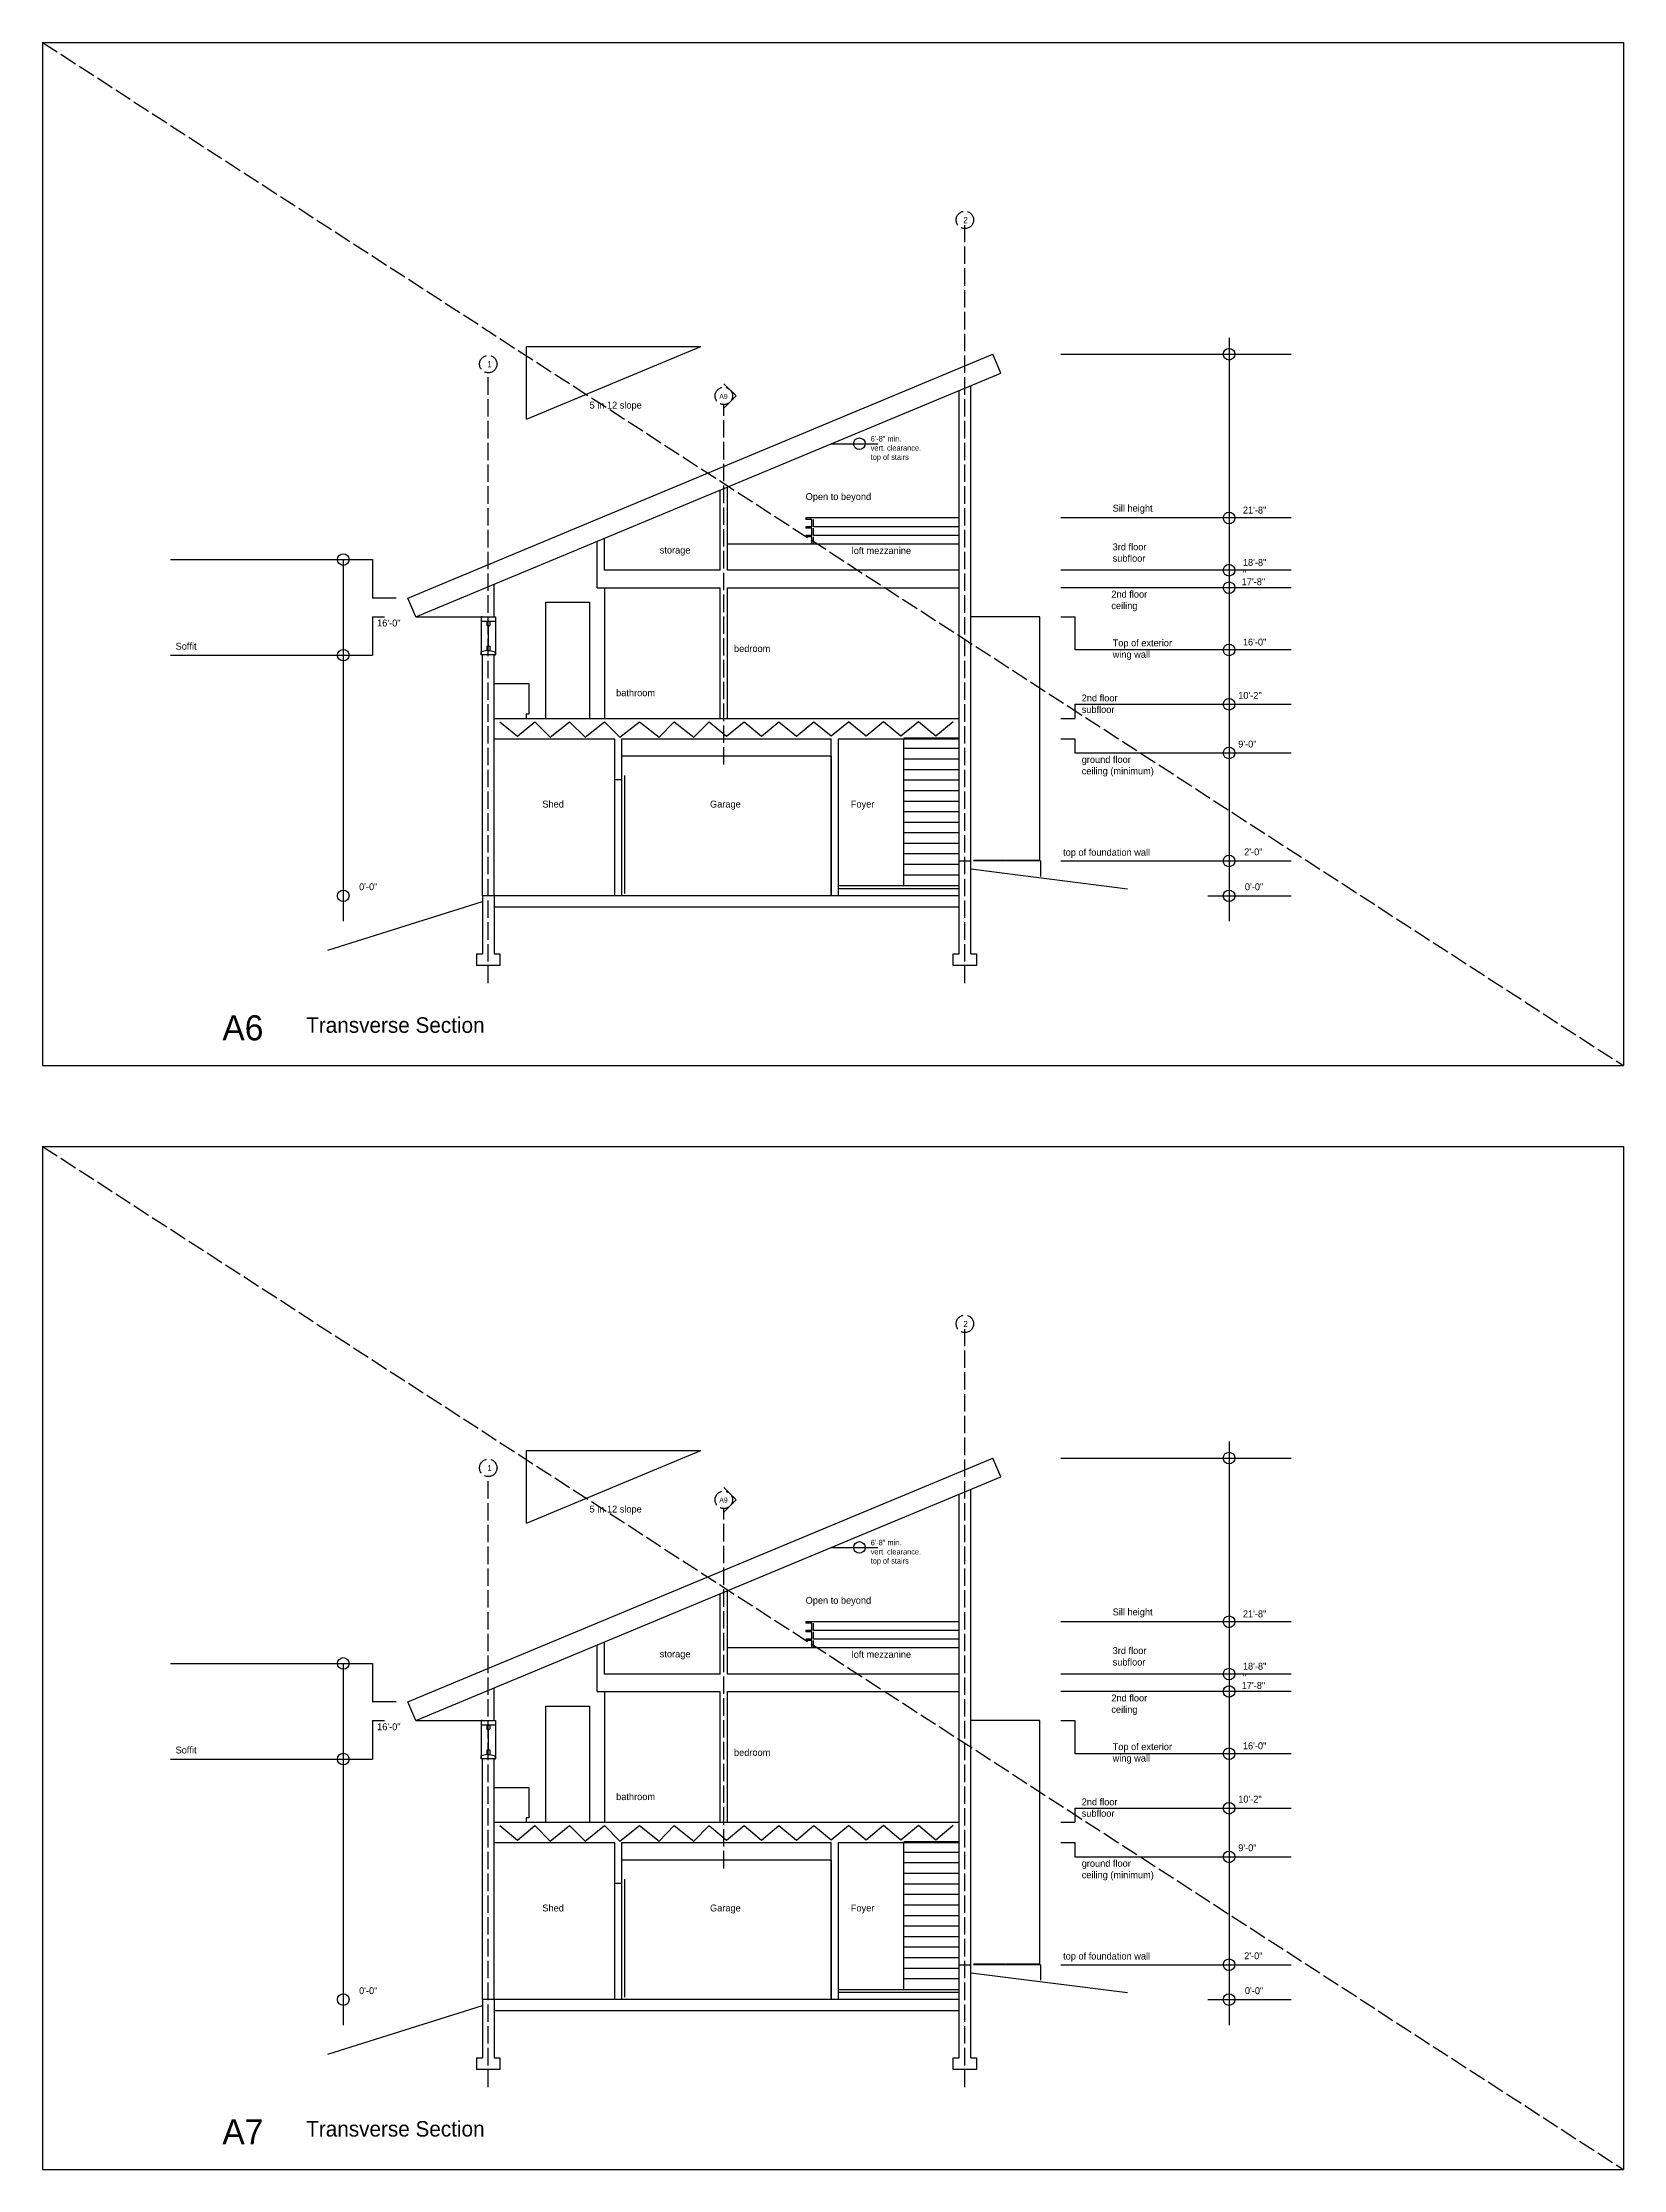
# Model space of a CAD drawing. Header units: inches. Extents: x -173 to 6851, y -1067 to 6124.
# Drawn here: x 2166 to 3254, y 452 to 1915 of the extents above; entities that cross this region are included whole.
import ezdxf

# ---------------------------------------------------------------- set-up
doc = ezdxf.new("R2010")
doc.units = ezdxf.units.IN
doc.header["$MEASUREMENT"] = 0
doc.linetypes.add('ACAD_ISO02W100', pattern=[15, 12, -3])
for name, color, linetype in [('blocks', 251, 'Continuous'), ('const', 7, 'Continuous'), ('e1', 7, 'Continuous'), ('e2', 251, 'Continuous'), ('grid', 252, 'ACAD_ISO02W100'), ('millwork', 253, 'Continuous'), ('soffit', 253, 'ACAD_ISO02W100'), ('stairs', 140, 'Continuous'), ('walls', 7, 'Continuous')]:
    doc.layers.add(name, color=color, linetype=linetype)

msp = doc.modelspace()

# ---------------------------------------------------------------- linework, layer by layer
for p, q in [((2166, 1915.3), (3254, 1915.3)), ((2166, 1915.3), (2166, 1211.3)), ((3254, 1915.3), (3254, 1211.3)), ((2166, 1716.3), (2166, 1211.3)), ((2796.8, 1352.1), (2804.8, 1352.1)), ((2166, 1211.3), (2836.2, 1211.3)), ((2166, 1211.3), (3254, 1211.3)), ((2166, 1155.7), (3254, 1155.7)), ((2166, 1155.7), (2166, 451.7)), ((3254, 1155.7), (3254, 451.7)), ((2166, 956.7), (2166, 451.7)), ((2796.8, 592.6), (2804.8, 592.6)), ((2166, 451.7), (3254, 451.7))]:
    msp.add_line(p, q)
at = {"layer": 'blocks'}
for p, q in [((2806.8, 1352.6), (2828.3, 1352.6)), ((2828.8, 1352.6), (2852.3, 1352.6)), ((2806.8, 593.1), (2828.3, 593.1)), ((2828.8, 593.1), (2852.3, 593.1))]:
    msp.add_line(p, q, dxfattribs=at)
at = {"layer": 'e1'}
for p, q in [((2632.4, 1450.1), (2632.4, 1540.1)), ((2637.4, 1450.1), (2637.4, 1540.1)), ((2708.8, 1328.1), (2708.8, 1420.1)), ((2713.8, 1328.1), (2713.8, 1420.1)), ((2559.8, 1328.1), (2559.8, 1408.1)), ((2564.8, 1328.1), (2564.8, 1408.1)), ((2632.4, 690.6), (2632.4, 780.6)), ((2637.4, 690.6), (2637.4, 780.6)), ((2708.8, 568.6), (2708.8, 660.6)), ((2713.8, 568.6), (2713.8, 660.6)), ((2559.8, 568.6), (2559.8, 648.6)), ((2564.8, 568.6), (2564.8, 648.6))]:
    msp.add_line(p, q, dxfattribs=at)
at = {"layer": 'e2'}
for p, q in [((2866.9, 1700.8), (3025.4, 1700.8)), ((2982.6, 1712.1), (2982.6, 1310.7)), ((2708.8, 1639.2), (2741, 1639.2)), ((3025.4, 1588.1), (2866.9, 1588.1)), ((2254, 1559.5), (2393.1, 1559.5)), ((2373, 1559.5), (2373, 1310.7)), ((2393.1, 1559.5), (2393.1, 1533)), ((3025.4, 1552.1), (2866.9, 1552.1)), ((2552.8, 1540.1), (2552.8, 1450.1)), ((3025.4, 1540.1), (2866.9, 1540.1)), ((2890.9, 1540.1), (2876.5, 1540.1)), ((2409.3, 1533), (2393.1, 1533)), ((2512.4, 1450.1), (2512.4, 1530.1)), ((2512.4, 1530.1), (2542.4, 1530.1)), ((2542.4, 1530.1), (2542.4, 1450.1)), ((2393.1, 1520.1), (2401.3, 1520.1)), ((2393.1, 1520.1), (2393.1, 1493.7)), ((2467.8, 1520.1), (2467.8, 1493.9)), ((2477.8, 1520.1), (2477.8, 1493.9)), ((2852.3, 1520.1), (2804.8, 1520.1)), ((2852.3, 1352.6), (2852.3, 1520.1)), ((2866.9, 1520.1), (2876.5, 1520.1)), ((2876.5, 1520.1), (2876.5, 1497.3)), ((2254, 1493.7), (2393.1, 1493.7)), ((3025.4, 1497.3), (2876.5, 1497.3)), ((2476.8, 1474.1), (2500.8, 1474.1)), ((2500.8, 1474.1), (2500.8, 1453.1)), ((2500.8, 1453.1), (2498.8, 1453.1)), ((2498.8, 1453.1), (2498.8, 1450.1)), ((2866.9, 1450.1), (2876.5, 1450.1)), ((2876.5, 1459.9), (3025.4, 1459.9)), ((2876.5, 1459.9), (2876.5, 1450.1)), ((2480.8, 1447.9), (2492.8, 1437.9)), ((2492.8, 1437.9), (2504.8, 1447.9)), ((2504.8, 1447.9), (2515.4, 1437.3)), ((2515.4, 1437.3), (2528.8, 1447.9)), ((2528.8, 1447.9), (2539.4, 1437.3)), ((2539.4, 1437.3), (2552.8, 1447.9)), ((2552.8, 1447.9), (2563.4, 1437.3)), ((2563.4, 1437.3), (2576.8, 1447.9)), ((2576.8, 1447.9), (2590.3, 1437.2)), ((2590.3, 1437.2), (2600.8, 1447.9)), ((2600.8, 1447.9), (2614.3, 1437.2)), ((2614.3, 1437.2), (2624.8, 1447.9)), ((2624.8, 1447.9), (2636.8, 1437.9)), ((2636.8, 1437.9), (2648.8, 1447.9)), ((2648.8, 1447.9), (2660.8, 1437.9)), ((2660.8, 1437.9), (2672.8, 1447.9)), ((2672.8, 1447.9), (2684.8, 1437.9)), ((2684.8, 1437.9), (2696.8, 1447.9)), ((2696.8, 1447.9), (2708.8, 1438.1)), ((2708.8, 1438.1), (2720.8, 1447.9)), ((2720.8, 1448.1), (2732.8, 1438.1)), ((2732.8, 1438.1), (2744.8, 1448.1)), ((2744.8, 1448.1), (2756.8, 1438.1)), ((2756.8, 1438.1), (2768.8, 1448.1)), ((2768.8, 1448.1), (2780.8, 1438.1)), ((2780.8, 1438.1), (2792.8, 1448.1)), ((2866.9, 1436.1), (2876.5, 1436.1)), ((2876.5, 1436.1), (2876.5, 1426.4)), ((2708.8, 1424.1), (2564.8, 1424.1)), ((2876.5, 1426.4), (3025.4, 1426.4)), ((2852.8, 1352.1), (2806.8, 1352.1)), ((2852.8, 1352.1), (2852.8, 1341.5)), ((2866.9, 1352.1), (3025.4, 1352.1)), ((2967.9, 1328.1), (3025.4, 1328.1)), ((2982.6, 952.6), (2982.6, 551.1)), ((2866.9, 941.2), (3025.4, 941.2)), ((2708.8, 879.7), (2741, 879.7)), ((3025.4, 828.6), (2866.9, 828.6)), ((2254, 799.9), (2393.1, 799.9)), ((2373, 799.9), (2373, 551.1)), ((2393.1, 799.9), (2393.1, 773.5)), ((3025.4, 792.6), (2866.9, 792.6)), ((2552.8, 780.6), (2552.8, 690.6)), ((3025.4, 780.6), (2866.9, 780.6)), ((2890.9, 780.6), (2876.5, 780.6)), ((2409.3, 773.5), (2393.1, 773.5)), ((2512.4, 690.6), (2512.4, 770.6)), ((2512.4, 770.6), (2542.4, 770.6)), ((2542.4, 770.6), (2542.4, 690.6)), ((2393.1, 760.6), (2401.3, 760.6)), ((2393.1, 760.6), (2393.1, 734.1)), ((2467.8, 760.6), (2467.8, 734.3)), ((2477.8, 760.6), (2477.8, 734.3)), ((2852.3, 760.6), (2804.8, 760.6)), ((2852.3, 593.1), (2852.3, 760.6)), ((2866.9, 760.6), (2876.5, 760.6)), ((2876.5, 760.6), (2876.5, 737.8)), ((2254, 734.1), (2393.1, 734.1)), ((3025.4, 737.8), (2876.5, 737.8)), ((2476.8, 714.6), (2500.8, 714.6)), ((2500.8, 714.6), (2500.8, 693.6)), ((2480.8, 688.3), (2492.8, 678.3)), ((2492.8, 678.3), (2504.8, 688.3)), ((2500.8, 693.6), (2498.8, 693.6)), ((2498.8, 693.6), (2498.8, 690.6)), ((2504.8, 688.3), (2515.4, 677.7)), ((2515.4, 677.7), (2528.8, 688.3)), ((2528.8, 688.3), (2539.4, 677.7)), ((2539.4, 677.7), (2552.8, 688.3)), ((2552.8, 688.3), (2563.4, 677.7)), ((2563.4, 677.7), (2576.8, 688.3)), ((2576.8, 688.3), (2590.3, 677.7)), ((2590.3, 677.7), (2600.8, 688.3)), ((2600.8, 688.3), (2614.3, 677.7)), ((2614.3, 677.7), (2624.8, 688.3)), ((2624.8, 688.3), (2636.8, 678.3)), ((2636.8, 678.3), (2648.8, 688.3)), ((2648.8, 688.3), (2660.8, 678.3)), ((2660.8, 678.3), (2672.8, 688.3)), ((2672.8, 688.3), (2684.8, 678.3)), ((2684.8, 678.3), (2696.8, 688.3)), ((2696.8, 688.3), (2708.8, 678.6)), ((2708.8, 678.6), (2720.8, 688.3)), ((2720.8, 688.6), (2732.8, 678.6)), ((2732.8, 678.6), (2744.8, 688.6)), ((2744.8, 688.6), (2756.8, 678.6)), ((2756.8, 678.6), (2768.8, 688.6)), ((2768.8, 688.6), (2780.8, 678.6)), ((2780.8, 678.6), (2792.8, 688.6)), ((2866.9, 690.6), (2876.5, 690.6)), ((2876.5, 700.3), (3025.4, 700.3)), ((2876.5, 700.3), (2876.5, 690.6)), ((2866.9, 676.6), (2876.5, 676.6)), ((2876.5, 676.6), (2876.5, 666.8)), ((2708.8, 664.6), (2564.8, 664.6)), ((2876.5, 666.8), (3025.4, 666.8)), ((2852.8, 592.6), (2806.8, 592.6)), ((2852.8, 592.6), (2852.8, 581.9)), ((2866.9, 592.6), (3025.4, 592.6)), ((2967.9, 568.6), (3025.4, 568.6))]:
    msp.add_line(p, q, dxfattribs=at)
for centre in [(2982.6, 1700.8), (2728.2, 1639.2), (2982.6, 1588.1), (2373, 1559.5), (2982.6, 1552.1), (2982.6, 1540.1), (2373, 1493.7), (2982.6, 1497.3), (2982.6, 1459.9), (2982.6, 1426.4), (2982.6, 1352.1), (2373, 1328.1), (2982.6, 1328.1), (2982.6, 941.2), (2728.2, 879.7), (2982.6, 828.6), (2373, 799.9), (2982.6, 792.6), (2982.6, 780.6), (2373, 734.1), (2982.6, 737.8), (2982.6, 700.3), (2982.6, 666.8), (2982.6, 592.6), (2373, 568.6), (2982.6, 568.6)]:
    msp.add_circle(centre, 4, dxfattribs=at)
at = {"layer": 'grid'}
for p, q in [((2800.8, 1267.9), (2800.8, 1789.5)), ((2472.8, 1267.9), (2472.8, 1688)), ((2634.9, 1418.4), (2634.9, 1666.1)), ((2800.8, 508.3), (2800.8, 1029.9)), ((2472.8, 508.3), (2472.8, 928.5)), ((2634.9, 658.9), (2634.9, 906.5))]:
    msp.add_line(p, q, dxfattribs=at)
for centre in [(2800.8, 1793.2), (2472.8, 1694), (2634.9, 1672.1), (2800.8, 1033.6), (2472.8, 934.5), (2634.9, 912.5)]:
    msp.add_circle(centre, 6, dxfattribs=at)
at = {"layer": 'millwork'}
for p, q in [((2499, 1696.1), (2499, 1706.1)), ((2499, 1706.1), (2619, 1706.1)), ((2499, 1656.1), (2499, 1706.1)), ((2499, 1686.1), (2499, 1696.1)), ((2499, 1686.1), (2499, 1686.1)), ((2796.8, 1588.1), (2691.3, 1588.1)), ((2691.3, 1588.1), (2691.3, 1587.1)), ((2695.5, 1587.1), (2691.3, 1587.1)), ((2695.5, 1582.1), (2691.3, 1582.1)), ((2691.3, 1582.1), (2691.3, 1581.1)), ((2695.5, 1581.1), (2691.3, 1581.1)), ((2695.5, 1582.1), (2695.5, 1587.1)), ((2695.5, 1576.1), (2695.5, 1581.1)), ((2696.5, 1582.1), (2696.5, 1587.1)), ((2796.8, 1582.1), (2696.5, 1582.1)), ((2696.5, 1576.1), (2696.5, 1581.1)), ((2796.8, 1570.1), (2637.4, 1570.1)), ((2691.3, 1576.1), (2691.3, 1575.1)), ((2695.5, 1576.1), (2691.3, 1576.1)), ((2695.5, 1575.1), (2691.3, 1575.1)), ((2695.5, 1570.1), (2695.5, 1575.1)), ((2796.8, 1576.1), (2696.5, 1576.1)), ((2696.5, 1570.1), (2696.5, 1575.1)), ((2758.8, 1335.1), (2758.8, 1436.1)), ((2499, 936.5), (2499, 946.5)), ((2499, 946.5), (2619, 946.5)), ((2499, 896.5), (2499, 946.5)), ((2499, 926.5), (2499, 936.5)), ((2499, 926.5), (2499, 926.5)), ((2796.8, 828.6), (2691.3, 828.6)), ((2691.3, 828.6), (2691.3, 827.6)), ((2695.5, 827.6), (2691.3, 827.6)), ((2695.5, 822.6), (2691.3, 822.6)), ((2691.3, 822.6), (2691.3, 821.6)), ((2695.5, 821.6), (2691.3, 821.6)), ((2695.5, 822.6), (2695.5, 827.6)), ((2695.5, 816.6), (2695.5, 821.6)), ((2696.5, 822.6), (2696.5, 827.6)), ((2796.8, 822.6), (2696.5, 822.6)), ((2696.5, 816.6), (2696.5, 821.6)), ((2796.8, 810.6), (2637.4, 810.6)), ((2691.3, 816.6), (2691.3, 815.6)), ((2695.5, 816.6), (2691.3, 816.6)), ((2695.5, 815.6), (2691.3, 815.6)), ((2695.5, 810.6), (2695.5, 815.6)), ((2796.8, 816.6), (2696.5, 816.6)), ((2696.5, 810.6), (2696.5, 815.6)), ((2758.8, 575.6), (2758.8, 676.6))]:
    msp.add_line(p, q, dxfattribs=at)
at = {"layer": 'soffit'}
for p, q in [((2166, 1915.3), (3254, 1211.3)), ((2166, 1155.7), (3254, 451.7))]:
    msp.add_line(p, q, dxfattribs=at)
at = {"layer": 'stairs'}
for p, q in [((2796.8, 1436.6), (2758.8, 1436.6)), ((2796.8, 1429.4), (2758.8, 1429.4)), ((2796.8, 1422.1), (2758.8, 1422.1)), ((2796.8, 1414.9), (2758.8, 1414.9)), ((2796.8, 1407.6), (2758.8, 1407.6)), ((2796.8, 1400.4), (2758.8, 1400.4)), ((2796.8, 1393.1), (2758.8, 1393.1)), ((2796.8, 1385.9), (2758.8, 1385.9)), ((2796.8, 1378.6), (2758.8, 1378.6)), ((2796.8, 1371.4), (2758.8, 1371.4)), ((2796.8, 1364.1), (2758.8, 1364.1)), ((2796.8, 1356.9), (2758.8, 1356.9)), ((2796.8, 1349.6), (2758.8, 1349.6)), ((2796.8, 1342.4), (2758.8, 1342.4)), ((2796.8, 677.1), (2758.8, 677.1)), ((2796.8, 669.8), (2758.8, 669.8)), ((2796.8, 662.6), (2758.8, 662.6)), ((2796.8, 655.3), (2758.8, 655.3)), ((2796.8, 648.1), (2758.8, 648.1)), ((2796.8, 640.8), (2758.8, 640.8)), ((2796.8, 633.6), (2758.8, 633.6)), ((2796.8, 626.3), (2758.8, 626.3)), ((2796.8, 619.1), (2758.8, 619.1)), ((2796.8, 611.8), (2758.8, 611.8)), ((2796.8, 604.6), (2758.8, 604.6)), ((2796.8, 597.3), (2758.8, 597.3)), ((2796.8, 590.1), (2758.8, 590.1)), ((2796.8, 582.8), (2758.8, 582.8))]:
    msp.add_line(p, q, dxfattribs=at)
at = {"layer": 'walls'}
for p, q in [((2417.5, 1533), (2820.1, 1700.8)), ((2499, 1656.1), (2619, 1706.1)), ((2825.5, 1687.8), (2820.1, 1700.8)), ((2422.9, 1520.1), (2825.5, 1687.8)), ((2634.9, 1680.5), (2643.4, 1672.1)), ((2634.9, 1663.6), (2643.4, 1672.1)), ((2796.8, 1352.1), (2796.8, 1675.9)), ((2804.8, 1352.1), (2804.8, 1679.2)), ((2632.4, 1552.1), (2632.4, 1607.4)), ((2637.4, 1552.1), (2637.4, 1609.5)), ((2547.8, 1540.1), (2547.8, 1572.2)), ((2552.8, 1552.1), (2552.8, 1574.2)), ((2632.4, 1552.1), (2552.8, 1552.1)), ((2796.8, 1552.1), (2637.4, 1552.1)), ((2476.8, 1520.1), (2476.8, 1542.6)), ((2547.8, 1540.1), (2632.4, 1540.1)), ((2637.4, 1540.1), (2796.8, 1540.1)), ((2422.9, 1520.1), (2417.5, 1533)), ((2422.9, 1520.1), (2468.8, 1520.1)), ((2467.8, 1520.1), (2467.8, 1517.1)), ((2468.8, 1520.1), (2467.8, 1520.1)), ((2467.8, 1517.1), (2477.8, 1517.1)), ((2468.8, 1520.1), (2477.8, 1520.1)), ((2471.8, 1517.1), (2473.8, 1517.1)), ((2471.8, 1517.1), (2471.8, 1514.1)), ((2471.8, 1514.1), (2473.8, 1514.1)), ((2472.8, 1514.1), (2472.8, 1499.9)), ((2473.8, 1517.1), (2473.8, 1514.1)), ((2477.8, 1520.1), (2477.8, 1517.1)), ((2471.8, 1496.9), (2467.8, 1495.9)), ((2467.8, 1493.9), (2467.8, 1495.9)), ((2476.8, 1493.9), (2467.8, 1493.9)), ((2468.8, 1328.1), (2468.8, 1493.9)), ((2471.8, 1499.9), (2471.8, 1496.9)), ((2471.8, 1499.9), (2473.8, 1499.9)), ((2471.8, 1496.9), (2473.8, 1496.9)), ((2473.8, 1499.9), (2473.8, 1496.9)), ((2473.8, 1496.9), (2477.8, 1495.9)), ((2476.8, 1328.1), (2476.8, 1493.9)), ((2476.8, 1493.9), (2477.8, 1493.9)), ((2477.8, 1493.9), (2477.8, 1495.9)), ((2477.8, 1493.9), (2477.8, 1493.9)), ((2476.8, 1450.1), (2796.8, 1450.1)), ((2637.4, 1450.1), (2637.4, 1462.3)), ((2476.8, 1436.1), (2559.8, 1436.1)), ((2559.8, 1408.1), (2559.8, 1436.1)), ((2564.8, 1436.1), (2708.8, 1436.1)), ((2564.8, 1408.1), (2564.8, 1436.1)), ((2708.8, 1420.1), (2708.8, 1436.1)), ((2713.8, 1436.1), (2796.8, 1436.1)), ((2713.8, 1420.1), (2713.8, 1436.1)), ((2708.8, 1424.1), (2708.8, 1328.1)), ((2559.8, 1408.1), (2564.8, 1408.1)), ((2566.6, 1411), (2566.6, 1329.8)), ((2796.8, 1288.1), (2796.8, 1352.1)), ((2804.8, 1288.1), (2804.8, 1352.1)), ((2804.8, 1346.7), (2912.7, 1333)), ((2713.8, 1335.1), (2796.8, 1335.1)), ((2713.8, 1333.1), (2796.8, 1333.1)), ((2362.3, 1290.6), (2468.8, 1324.1)), ((2796.8, 1328.1), (2468.8, 1328.1)), ((2468.8, 1328.1), (2468.8, 1308.6)), ((2468.8, 1325.3), (2468.8, 1288.1)), ((2476.8, 1328.1), (2476.8, 1288.1)), ((2476.8, 1320.6), (2796.8, 1320.6)), ((2464.8, 1288.1), (2468.8, 1288.1)), ((2464.8, 1288.1), (2464.8, 1280.1)), ((2476.8, 1288.1), (2480.8, 1288.1)), ((2480.8, 1288.1), (2480.8, 1280.1)), ((2792.8, 1288.1), (2796.8, 1288.1)), ((2792.8, 1280.1), (2792.8, 1288.1)), ((2804.8, 1288.1), (2808.8, 1288.1)), ((2808.8, 1288.1), (2808.8, 1280.1)), ((2480.8, 1280.1), (2464.8, 1280.1)), ((2468.8, 1280.1), (2464.8, 1280.1)), ((2808.8, 1280.1), (2792.8, 1280.1)), ((2417.5, 773.5), (2820.1, 941.2)), ((2499, 896.5), (2619, 946.5)), ((2825.5, 928.3), (2820.1, 941.2)), ((2422.9, 760.6), (2825.5, 928.3)), ((2634.9, 921), (2643.4, 912.5)), ((2634.9, 904), (2643.4, 912.5)), ((2796.8, 592.6), (2796.8, 916.4)), ((2804.8, 592.6), (2804.8, 919.7)), ((2637.4, 792.6), (2637.4, 850)), ((2632.4, 792.6), (2632.4, 847.9)), ((2547.8, 780.6), (2547.8, 812.6)), ((2552.8, 792.6), (2552.8, 814.7)), ((2632.4, 792.6), (2552.8, 792.6)), ((2796.8, 792.6), (2637.4, 792.6)), ((2476.8, 760.6), (2476.8, 783)), ((2547.8, 780.6), (2632.4, 780.6)), ((2637.4, 780.6), (2796.8, 780.6)), ((2422.9, 760.6), (2417.5, 773.5)), ((2422.9, 760.6), (2468.8, 760.6)), ((2467.8, 760.6), (2467.8, 757.6)), ((2468.8, 760.6), (2467.8, 760.6)), ((2467.8, 757.6), (2477.8, 757.6)), ((2468.8, 760.6), (2477.8, 760.6)), ((2471.8, 757.5), (2473.8, 757.5)), ((2471.8, 757.5), (2471.8, 754.6)), ((2471.8, 754.6), (2473.8, 754.6)), ((2472.8, 754.6), (2472.8, 740.4)), ((2473.8, 757.5), (2473.8, 754.6)), ((2477.8, 760.6), (2477.8, 757.6)), ((2471.8, 737.3), (2467.8, 736.3)), ((2467.8, 734.3), (2467.8, 736.3)), ((2476.8, 734.3), (2467.8, 734.3)), ((2468.8, 568.6), (2468.8, 734.3)), ((2471.8, 740.4), (2471.8, 737.3)), ((2471.8, 740.4), (2473.8, 740.4)), ((2471.8, 737.3), (2473.8, 737.3)), ((2473.8, 740.4), (2473.8, 737.3)), ((2473.8, 737.3), (2477.8, 736.3)), ((2476.8, 568.6), (2476.8, 734.3)), ((2476.8, 734.3), (2477.8, 734.3)), ((2477.8, 734.3), (2477.8, 736.3)), ((2477.8, 734.3), (2477.8, 734.3)), ((2637.4, 690.6), (2637.4, 702.7)), ((2476.8, 690.6), (2796.8, 690.6)), ((2476.8, 676.6), (2559.8, 676.6)), ((2559.8, 648.6), (2559.8, 676.6)), ((2564.8, 676.6), (2708.8, 676.6)), ((2564.8, 648.6), (2564.8, 676.6)), ((2708.8, 660.6), (2708.8, 676.6)), ((2713.8, 676.6), (2796.8, 676.6)), ((2713.8, 660.6), (2713.8, 676.6)), ((2708.8, 664.6), (2708.8, 568.6)), ((2559.8, 648.6), (2564.8, 648.6)), ((2566.6, 651.5), (2566.6, 570.2)), ((2796.8, 528.6), (2796.8, 592.6)), ((2804.8, 528.6), (2804.8, 592.6)), ((2804.8, 587.1), (2912.7, 573.4)), ((2713.8, 575.6), (2796.8, 575.6)), ((2713.8, 573.6), (2796.8, 573.6)), ((2362.3, 531.1), (2468.8, 564.6)), ((2796.8, 568.6), (2468.8, 568.6)), ((2468.8, 568.6), (2468.8, 549.1)), ((2468.8, 565.7), (2468.8, 528.6)), ((2476.8, 568.6), (2476.8, 528.6)), ((2476.8, 561.1), (2796.8, 561.1)), ((2464.8, 528.6), (2468.8, 528.6)), ((2464.8, 528.6), (2464.8, 520.6)), ((2476.8, 528.6), (2480.8, 528.6)), ((2480.8, 528.6), (2480.8, 520.6)), ((2792.8, 528.6), (2796.8, 528.6)), ((2792.8, 520.6), (2792.8, 528.6)), ((2804.8, 528.6), (2808.8, 528.6)), ((2808.8, 528.6), (2808.8, 520.6)), ((2480.8, 520.6), (2464.8, 520.6)), ((2468.8, 520.6), (2464.8, 520.6)), ((2808.8, 520.6), (2792.8, 520.6))]:
    msp.add_line(p, q, dxfattribs=at)

# ---------------------------------------------------------------- texts
at = {"layer": 'const', "attachment_point": 1}
for s, insert, char_height, width in [('2', (2799.7, 1795.2), 4.26, 1625.197), ('1', (2472.1, 1696.1), 4.26, 1625.197), ('A9', (2631.8, 1673.5), 3.41, 1300.158), ('5 in 12 slope', (2542.5, 1668.1), 4.736, 1805.775), ('6\'-8" min.^Jvert. clearance.\\Ptop of stairs', (2736, 1644.5), 3.789, 1444.62), ('Open to beyond', (2691.2, 1605.2), 4.736, 1805.775), ('Sill height', (2902.5, 1597.2), 4.736, 1805.775), ('21\'-8"', (2992.1, 1595.9), 4.74, 1805.775), ('storage', (2590.8, 1568.4), 4.74, 1805.775), ('loft mezzanine', (2722.9, 1568), 4.736, 1805.775), ('3rd floor^Jsubfloor', (2902.5, 1570.6), 4.736, 1805.775), ('18\'-8"\\P"', (2992.1, 1559.9), 4.74, 1805.775), ('\\P2nd floor^Jceiling', (2901.6, 1545.9), 4.736, 1805.775), ('\\P17\'-8"', (2991.3, 1554.5), 4.74, 1805.775), ('16\'-0"', (2396.3, 1518.2), 4.74, 1805.775), ('Soffit', (2257.6, 1502.2), 4.74, 1805.775), ('bedroom', (2641.9, 1500.6), 4.74, 1805.775), ('Top of exterior\\Pwing wall', (2902.5, 1504.5), 4.736, 1805.775), ('16\'-0"', (2992.1, 1505.1), 4.74, 1805.775), ('bathroom', (2560.8, 1470.2), 4.74, 1805.775), ('2nd floor^Jsubfloor', (2881.2, 1466.6), 4.736, 1805.775), ('10\'-2"', (2988.9, 1468.4), 4.74, 1805.775), ('9\'-0"', (2988.9, 1434.9), 4.74, 1805.775), ('ground floor^Jceiling (minimum)', (2881.2, 1424.3), 4.736, 1805.775), ('Shed', (2510, 1393.6), 4.74, 1805.775), ('Garage', (2625.4, 1393.6), 4.74, 1805.775), ('Foyer', (2722.3, 1393.6), 4.74, 1805.775), ('top of foundation wall', (2868.4, 1360.4), 4.736, 1805.775), ('2\'-0"', (2993, 1360.7), 4.74, 1805.775), ('0\'-0"', (2383.9, 1336.7), 4.74, 1805.775), ('0\'-0"', (2993.5, 1336.7), 4.74, 1805.775), ('A6', (2289.8, 1245.9), 17.26, 6582.049), ('Transverse Section', (2347.5, 1244.5), 10.656, 4062.993), ('2', (2799.7, 1035.6), 4.26, 1625.197), ('1', (2472.1, 936.5), 4.26, 1625.197), ('5 in 12 slope', (2542.5, 908.5), 4.736, 1805.775), ('A9', (2631.8, 914), 3.41, 1300.158), ('6\'-8" min.^Jvert. clearance.\\Ptop of stairs', (2736, 885), 3.789, 1444.62), ('Open to beyond', (2691.2, 845.7), 4.736, 1805.775), ('Sill height', (2902.5, 837.7), 4.736, 1805.775), ('21\'-8"', (2992.1, 836.4), 4.74, 1805.775), ('storage', (2590.8, 808.8), 4.74, 1805.775), ('loft mezzanine', (2722.9, 808.5), 4.736, 1805.775), ('3rd floor^Jsubfloor', (2902.5, 811.1), 4.736, 1805.775), ('18\'-8"\\P"', (2992.1, 800.4), 4.74, 1805.775), ('\\P2nd floor^Jceiling', (2901.6, 786.4), 4.736, 1805.775), ('\\P17\'-8"', (2991.3, 795), 4.74, 1805.775), ('16\'-0"', (2396.3, 758.7), 4.74, 1805.775), ('Soffit', (2257.6, 742.7), 4.74, 1805.775), ('bedroom', (2641.9, 741), 4.74, 1805.775), ('Top of exterior\\Pwing wall', (2902.5, 745), 4.736, 1805.775), ('16\'-0"', (2992.1, 745.6), 4.74, 1805.775), ('bathroom', (2560.8, 710.6), 4.74, 1805.775), ('2nd floor^Jsubfloor', (2881.2, 707), 4.736, 1805.775), ('10\'-2"', (2988.9, 708.9), 4.74, 1805.775), ('9\'-0"', (2988.9, 675.4), 4.74, 1805.775), ('ground floor^Jceiling (minimum)', (2881.2, 664.7), 4.736, 1805.775), ('Shed', (2510, 634), 4.74, 1805.775), ('Garage', (2625.4, 634), 4.74, 1805.775), ('Foyer', (2722.3, 634), 4.74, 1805.775), ('top of foundation wall', (2868.4, 600.9), 4.736, 1805.775), ('2\'-0"', (2993, 601.1), 4.74, 1805.775), ('0\'-0"', (2383.9, 577.1), 4.74, 1805.775), ('0\'-0"', (2993.5, 577.1), 4.74, 1805.775), ('A7', (2289.8, 486.3), 17.26, 6582.049), ('Transverse Section', (2347.5, 485), 10.656, 4062.993)]:
    msp.add_mtext(s, dxfattribs=dict(at, insert=insert, char_height=char_height, width=width))

doc.saveas('drawing.dxf')
